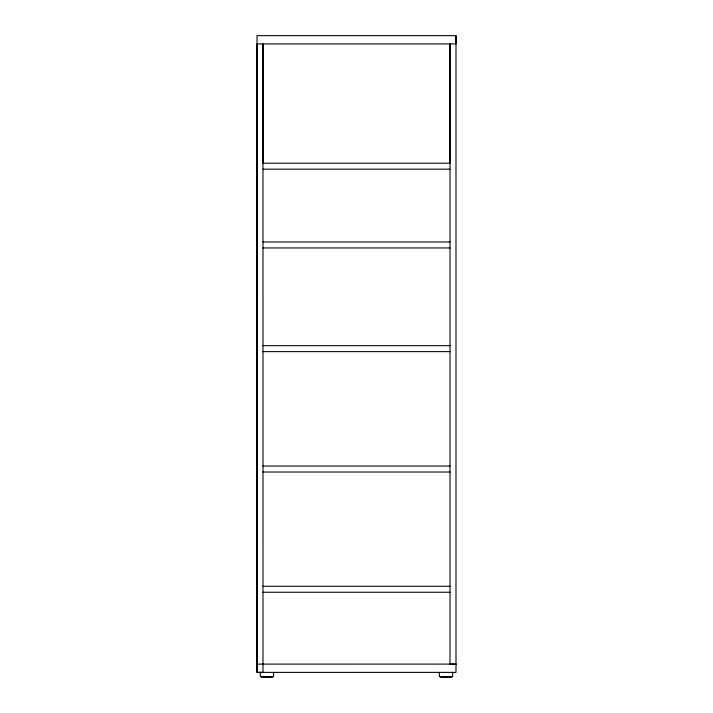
<?xml version="1.0" encoding="UTF-8"?>
<svg xmlns="http://www.w3.org/2000/svg" width="713" height="713" viewBox="0 0 713 713"><rect width="100%" height="100%" fill="white"/><g stroke="black" fill="none" stroke-linecap="round" stroke-linejoin="round"><path stroke-width="1.07" d="M257.028 664.097L455.99 664.097L450.019 664.097L450.019 43.939L450.019 163.197L262.981 163.197L262.981 43.939L262.999 672.386L257.028 672.386L257.01 43.939L455.99 43.939L455.99 35.65L257.01 35.65L257.028 672.386L455.99 672.377L455.99 35.65M262.981 169.159L450.019 169.159M262.981 241.992L450.019 241.992M262.981 247.955L450.019 247.955M262.981 345.653L450.019 345.653M262.981 351.625L450.019 351.625M262.981 466.035L450.019 466.035M262.981 472.006L450.019 472.006M262.981 586.282L450.019 586.282M262.981 592.253L450.019 592.253M261.662 677.35L272.259 677.35M440.741 677.35L451.338 677.35M263.641 676.69L264.309 677.35M265.245 676.69L265.592 677.35M452.675 672.377L452.675 676.69L439.404 676.69L439.404 672.377M273.596 672.377L273.596 676.69L260.325 676.69L260.325 672.377"/></g></svg>
